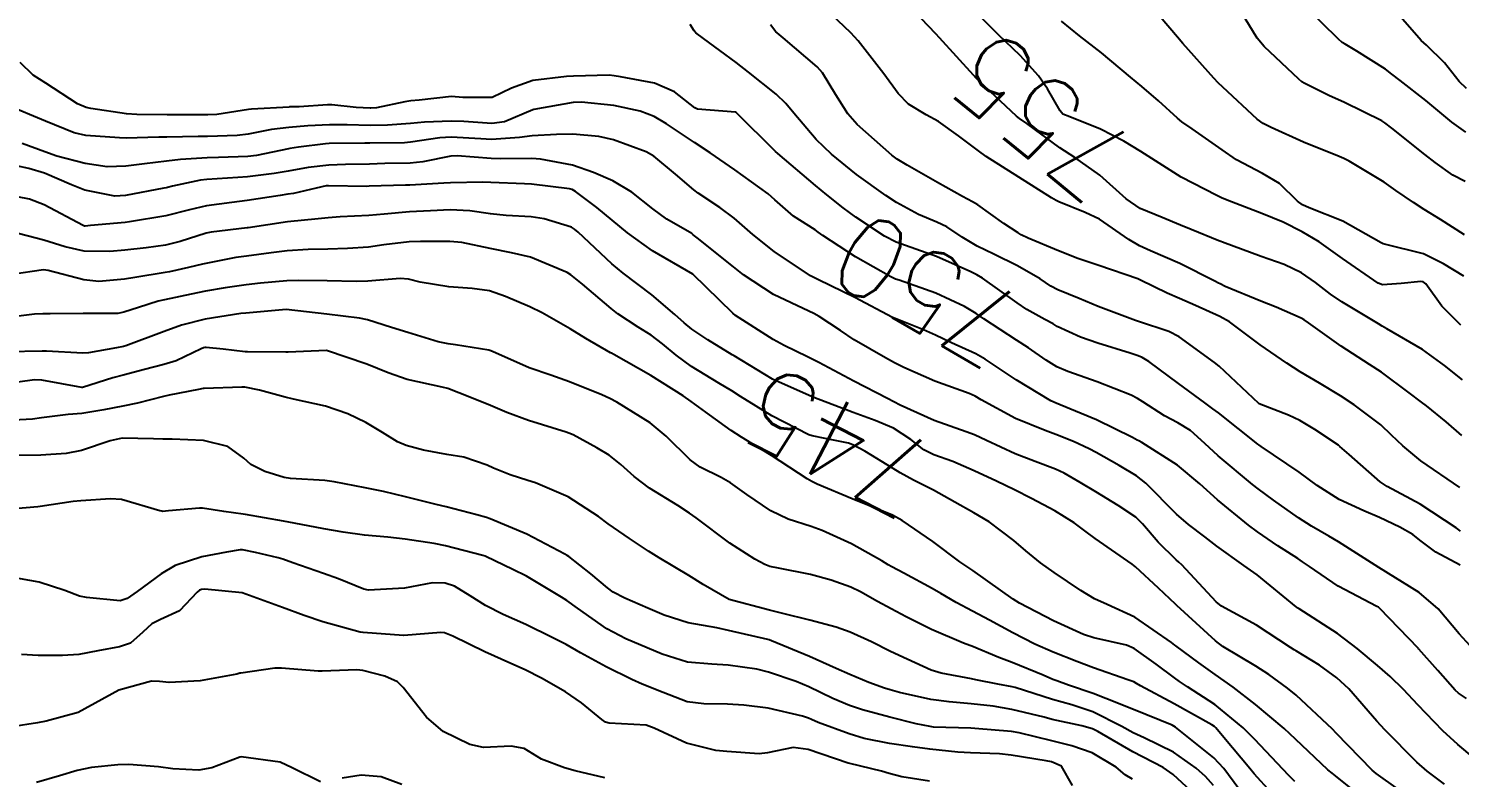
# Model space of a CAD drawing. Header units: metres. Extents: x 318500 to 325275, y 7408834 to 7428799.
# Drawn here: x 323902.9 to 323973.4, y 7420015.6 to 7420052.5 of the extents above; entities that cross this region are included whole.
import ezdxf
from ezdxf.enums import TextEntityAlignment as Align

# ---------------------------------------------------------------- set-up
doc = ezdxf.new("R2010")
doc.units = ezdxf.units.M
doc.header["$MEASUREMENT"] = 0
for name, color, linetype in [('Cotas', 45, 'Continuous'), ('Curvas de Nivel 1m', 11, 'Continuous'), ('Curvas de Nivel 5m', 15, 'Continuous'), ('Vias Primárias', 230, 'Continuous')]:
    doc.layers.add(name, color=color, linetype=linetype)
doc.styles.add('Style-STANDARD', font='STANDARD.shx')

msp = doc.modelspace()

# ---------------------------------------------------------------- linework, layer by layer
at = {"layer": 'Curvas de Nivel 1m', "flags": 128}
for points, elevation in [([(323973.546, 7420032.425), (323972.772, 7420033.092), (323971.803, 7420033.886), (323971.563, 7420034.066), (323970.947, 7420034.522), (323969.584, 7420035.538), (323968.996, 7420035.926), (323967.603, 7420036.825), (323965.983, 7420037.965), (323965.767, 7420038.113), (323965.622, 7420038.203), (323964.39, 7420038.751), (323963.63, 7420039.035), (323961.888, 7420039.766), (323961.639, 7420039.89), (323961.55, 7420039.932), (323961.375, 7420040.024), (323959.653, 7420040.889), (323958.205, 7420041.528), (323957.665, 7420041.772), (323957.14, 7420042.085), (323955.68, 7420043.076), (323954.988, 7420043.416), (323953.688, 7420043.933), (323953.553, 7420043.996), (323953.316, 7420044.136), (323951.705, 7420045.151), (323950.107, 7420046.176), (323949.724, 7420046.444), (323948.735, 7420047.195), (323947.745, 7420047.888), (323947.152, 7420048.219), (323946.266, 7420048.743), (323945.76, 7420049.271), (323945.054, 7420050.247), (323943.794, 7420051.877), (323943.438, 7420052.265), (323941.823, 7420053.8)], 754), ([(323973.677, 7420042.316), (323972.493, 7420043.073), (323971.695, 7420043.563), (323971.161, 7420043.898), (323970.291, 7420044.496), (323969.71, 7420044.903), (323967.995, 7420045.937), (323967.722, 7420046.077), (323967.5, 7420046.167), (323965.734, 7420046.883), (323964.145, 7420047.593), (323963.747, 7420047.793), (323963.463, 7420048.003), (323961.766, 7420049.58), (323961.542, 7420049.797), (323961.319, 7420050.027), (323959.795, 7420051.737), (323959.529, 7420052.054), (323957.83, 7420054.08)], 758), ([(323973.775, 7420049.518), (323973.415, 7420049.865), (323972.694, 7420050.781), (323971.798, 7420051.665), (323971.675, 7420051.769), (323971.547, 7420051.894), (323969.829, 7420053.838)], 761), ([(323973.487, 7420037.862), (323972.552, 7420038.799), (323971.769, 7420039.888), (323971.642, 7420039.993), (323971.516, 7420040.018), (323970.559, 7420039.906), (323969.639, 7420039.85), (323969.418, 7420039.922), (323967.658, 7420041.147), (323966.518, 7420041.957), (323965.677, 7420042.464), (323964.74, 7420042.928), (323963.69, 7420043.358), (323961.971, 7420044.017), (323961.692, 7420044.14), (323961.467, 7420044.249), (323959.707, 7420045.159), (323958.259, 7420046.072), (323957.725, 7420046.425), (323956.891, 7420046.93), (323955.741, 7420047.521), (323954.219, 7420048.123), (323953.886, 7420048.262), (323953.753, 7420048.418), (323953.123, 7420049.499), (323952.673, 7420050.146), (323951.785, 7420051.152), (323950.705, 7420052.171), (323949.813, 7420053.062)], 756), ([(323973.479, 7420027.712), (323973.392, 7420027.774), (323973.268, 7420027.863), (323971.497, 7420029.041), (323969.864, 7420029.915), (323969.513, 7420030.135), (323967.986, 7420031.482), (323967.539, 7420031.874), (323967.458, 7420031.941), (323966.301, 7420032.712), (323965.552, 7420033.157), (323965.001, 7420033.425), (323963.56, 7420033.984), (323963.536, 7420034), (323961.587, 7420035.83), (323961.358, 7420036.023), (323959.608, 7420037.282), (323959.105, 7420037.55), (323957.61, 7420038.032), (323957.458, 7420038.082), (323955.62, 7420038.783), (323954.684, 7420039.173), (323953.632, 7420039.605), (323953.288, 7420039.788), (323952.758, 7420040.143), (323951.649, 7420040.782), (323950.479, 7420041.35), (323949.664, 7420041.748), (323948.919, 7420042.191), (323948.171, 7420042.698), (323947.677, 7420042.938), (323946.762, 7420043.305), (323945.687, 7420043.903), (323945.165, 7420044.245), (323943.705, 7420045.284), (323942.477, 7420046.279), (323941.731, 7420047.016), (323940.619, 7420048.307), (323940.226, 7420048.784), (323939.759, 7420049.246), (323938.383, 7420050.334), (323937.777, 7420050.805), (323936.167, 7420051.992), (323935.798, 7420052.257), (323935.708, 7420052.371), (323935.508, 7420052.671)], 752), ([(323973.444, 7420029.861), (323971.529, 7420031.165), (323970.628, 7420031.904), (323970.078, 7420032.444), (323969.55, 7420032.939), (323968.242, 7420033.933), (323967.567, 7420034.377), (323966.53, 7420035.001), (323965.584, 7420035.565), (323964.918, 7420035.98), (323963.603, 7420036.886), (323962.094, 7420038.015), (323961.623, 7420038.279), (323960.413, 7420038.823), (323959.631, 7420039.173), (323959.015, 7420039.443), (323957.71, 7420040.079), (323957.641, 7420040.115), (323957.582, 7420040.14), (323955.65, 7420040.793), (323954.626, 7420041.145), (323953.661, 7420041.521), (323952.164, 7420042.153), (323951.827, 7420042.313), (323951.672, 7420042.403), (323950.98, 7420042.864), (323949.686, 7420043.781), (323949.435, 7420043.932), (323948.942, 7420044.191), (323947.7, 7420044.888), (323946.201, 7420045.744), (323945.717, 7420046.045), (323945.452, 7420046.243), (323943.742, 7420047.746), (323943.29, 7420048.267), (323942.698, 7420049.215), (323942.041, 7420050.286), (323941.775, 7420050.594), (323940.093, 7420052.018), (323939.799, 7420052.262), (323939.741, 7420052.321), (323939.476, 7420052.652)], 753), ([(323973.646, 7420040.27), (323972.645, 7420040.885), (323971.662, 7420041.372), (323969.731, 7420041.857), (323969.669, 7420041.872), (323969.576, 7420041.921), (323967.686, 7420042.986), (323966.019, 7420043.641), (323965.697, 7420043.788), (323965.441, 7420043.974), (323964.557, 7420044.836), (323963.713, 7420045.33), (323962.444, 7420046.013), (323961.727, 7420046.496), (323960.248, 7420047.536), (323959.747, 7420047.88), (323959.533, 7420048.053), (323958.599, 7420048.908), (323957.765, 7420049.628), (323957.21, 7420050.086), (323955.788, 7420051.273), (323954.698, 7420052.117), (323953.811, 7420052.837)], 757), ([(323973.711, 7420044.938), (323973.098, 7420045.254), (323972.222, 7420045.882), (323971.726, 7420046.275), (323970.089, 7420047.571), (323969.749, 7420047.825), (323969.6, 7420047.921), (323967.763, 7420048.826), (323966.988, 7420049.172), (323965.768, 7420049.783), (323965.652, 7420049.855), (323965.508, 7420049.974), (323963.794, 7420051.586), (323963.455, 7420052.003), (323962.858, 7420052.966)], 759), ([(323973.462, 7420026.034), (323972.254, 7420026.665), (323971.474, 7420027.262), (323971.123, 7420027.541), (323970.486, 7420027.905), (323969.487, 7420028.375), (323968.716, 7420028.703), (323967.5, 7420029.264), (323966.412, 7420029.956), (323965.52, 7420030.618), (323963.656, 7420031.88), (323963.539, 7420031.956), (323963.486, 7420032.001), (323961.555, 7420033.533), (323961.275, 7420033.742), (323960.878, 7420034.03), (323959.574, 7420034.986), (323958.111, 7420036.072), (323957.788, 7420036.272), (323957.593, 7420036.352), (323957.204, 7420036.474), (323955.599, 7420036.967), (323954.748, 7420037.259), (323953.607, 7420037.8), (323953.396, 7420037.921), (323952.992, 7420038.139), (323952.099, 7420038.635), (323951.622, 7420038.957), (323949.918, 7420040.177), (323949.642, 7420040.34), (323949.338, 7420040.491), (323947.655, 7420041.242), (323946.118, 7420041.778), (323945.666, 7420041.946), (323945.087, 7420042.246), (323943.679, 7420043.177), (323943.053, 7420043.639), (323942.254, 7420044.282), (323941.697, 7420044.739), (323939.836, 7420046.318), (323939.722, 7420046.423), (323937.774, 7420048.34), (323937.75, 7420048.353), (323935.883, 7420048.499), (323935.752, 7420048.566), (323934.737, 7420049.362), (323933.764, 7420049.787), (323932.08, 7420050.103), (323931.767, 7420050.152), (323931.519, 7420050.175), (323929.767, 7420050.134), (323929.422, 7420050.11), (323927.764, 7420049.911), (323926.712, 7420049.539), (323925.756, 7420049.08), (323924.307, 7420049.073), (323923.756, 7420049.121), (323922.151, 7420048.951), (323921.753, 7420048.906), (323921.45, 7420048.866), (323920.054, 7420048.577), (323919.78, 7420048.549), (323919.75, 7420048.549), (323919.05, 7420048.591), (323917.855, 7420048.712), (323917.751, 7420048.721), (323917.648, 7420048.714), (323916.238, 7420048.625), (323915.768, 7420048.611), (323915.75, 7420048.609), (323913.895, 7420048.511), (323913.747, 7420048.492), (323912.183, 7420048.244), (323911.743, 7420048.217), (323910.226, 7420048.222), (323909.743, 7420048.225), (323908.242, 7420048.233), (323907.743, 7420048.268), (323905.982, 7420048.531), (323905.747, 7420048.585), (323905.328, 7420048.774), (323903.76, 7420049.786), (323903.143, 7420050.178), (323902.488, 7420050.809)], 751), ([(323973.772, 7420019.459), (323973.378, 7420019.716), (323973.22, 7420019.862), (323972.357, 7420020.843), (323971.426, 7420021.89), (323971.4, 7420021.916), (323969.479, 7420023.919), (323969.431, 7420023.957), (323969.355, 7420023.997), (323967.446, 7420024.987), (323966.031, 7420025.961), (323965.698, 7420026.202), (323965.464, 7420026.352), (323964.475, 7420026.989), (323963.477, 7420027.675), (323963.038, 7420028.004), (323961.499, 7420029.257), (323960.625, 7420030.033), (323959.524, 7420030.965), (323957.779, 7420032.076), (323957.619, 7420032.157), (323957.541, 7420032.194), (323957.31, 7420032.315), (323955.546, 7420033.193), (323953.748, 7420033.937), (323953.558, 7420034.007), (323953.292, 7420034.134), (323951.575, 7420035.157), (323950.048, 7420036.175), (323949.593, 7420036.437), (323948.389, 7420036.989), (323947.602, 7420037.364), (323947.012, 7420037.627), (323945.609, 7420038.185), (323945.492, 7420038.241), (323943.624, 7420039.222), (323941.837, 7420040.087), (323941.638, 7420040.183), (323941.437, 7420040.293), (323939.657, 7420041.484), (323938.609, 7420042.331), (323937.678, 7420043.127), (323936.981, 7420043.649), (323935.909, 7420044.367), (323935.692, 7420044.533), (323934.788, 7420045.3), (323933.717, 7420046.184), (323933.345, 7420046.404), (323931.729, 7420046.995), (323931.008, 7420047.153), (323929.732, 7420047.266), (323928.932, 7420047.262), (323927.731, 7420047.184), (323927.111, 7420047.104), (323925.728, 7420047.013), (323925.2, 7420047.036), (323923.729, 7420047.119), (323923.174, 7420047.092), (323921.725, 7420046.874), (323921.431, 7420046.848), (323919.724, 7420046.834), (323919.473, 7420046.834), (323917.723, 7420046.804), (323917.544, 7420046.791), (323916.21, 7420046.625), (323915.785, 7420046.563), (323915.719, 7420046.555), (323914.148, 7420046.219), (323913.713, 7420046.168), (323912.274, 7420046.119), (323911.711, 7420046.1), (323910.395, 7420046.018), (323909.709, 7420045.945), (323908.625, 7420045.808), (323907.704, 7420045.687), (323906.79, 7420045.668), (323905.706, 7420045.821), (323904.301, 7420046.195), (323903.714, 7420046.394), (323902.596, 7420046.807)], 749), ([(323974.962, 7420015.844), (323973.34, 7420017.2), (323972.607, 7420017.871), (323971.369, 7420019.147), (323970.671, 7420019.901), (323970.012, 7420020.537), (323969.392, 7420021.078), (323968.393, 7420021.93), (323967.411, 7420022.668), (323965.526, 7420023.871), (323965.429, 7420023.93), (323965.377, 7420023.971), (323963.453, 7420025.547), (323962.803, 7420026.007), (323961.469, 7420026.96), (323960.879, 7420027.434), (323960.081, 7420028.041), (323959.487, 7420028.542), (323957.973, 7420030.073), (323957.515, 7420030.426), (323956.664, 7420030.943), (323955.525, 7420031.588), (323955.185, 7420031.764), (323954.408, 7420032.117), (323953.535, 7420032.473), (323953.007, 7420032.669), (323951.547, 7420033.262), (323949.853, 7420034.177), (323949.563, 7420034.351), (323949.265, 7420034.484), (323947.573, 7420035.094), (323946.042, 7420035.775), (323945.586, 7420036.003), (323945.139, 7420036.245), (323943.599, 7420037.14), (323942.923, 7420037.59), (323941.87, 7420038.286), (323941.612, 7420038.431), (323941.366, 7420038.541), (323939.626, 7420039.371), (323938.147, 7420040.335), (323937.646, 7420040.728), (323935.867, 7420042.167), (323935.669, 7420042.317), (323935.588, 7420042.371), (323934.369, 7420043.081), (323933.682, 7420043.588), (323932.639, 7420044.411), (323931.698, 7420044.972), (323930.751, 7420045.388), (323929.709, 7420045.745), (323928.14, 7420046.047), (323927.714, 7420046.069), (323926.153, 7420046.056), (323925.714, 7420046.071), (323924.034, 7420046.207), (323923.715, 7420046.185), (323922.345, 7420045.909), (323921.709, 7420045.844), (323920.459, 7420045.818), (323919.708, 7420045.8), (323918.528, 7420045.777), (323917.707, 7420045.747), (323916.694, 7420045.632), (323915.702, 7420045.453), (323915.009, 7420045.331), (323913.698, 7420045.175), (323913.223, 7420045.141), (323911.695, 7420045.045), (323911.381, 7420045.006), (323909.995, 7420044.707), (323909.756, 7420044.643), (323909.689, 7420044.629), (323909.581, 7420044.604), (323907.685, 7420044.245), (323907.153, 7420044.216), (323905.687, 7420044.504), (323905.017, 7420044.777), (323903.698, 7420045.345), (323902.92, 7420045.583), (323901.705, 7420045.847)], 748), ([(323972.688, 7420015.244), (323971.83, 7420015.882), (323971.326, 7420016.314), (323969.745, 7420017.914), (323969.356, 7420018.34), (323967.97, 7420019.934), (323967.385, 7420020.484), (323966.535, 7420021.096), (323965.398, 7420021.788), (323965.284, 7420021.857), (323965.103, 7420021.974), (323963.416, 7420023.076), (323961.707, 7420024.017), (323961.433, 7420024.221), (323959.737, 7420026.046), (323959.597, 7420026.183), (323959.463, 7420026.3), (323958.577, 7420027.169), (323957.81, 7420028.075), (323957.485, 7420028.389), (323956.613, 7420028.969), (323955.503, 7420029.639), (323954.729, 7420030.112), (323953.951, 7420030.56), (323953.516, 7420030.765), (323952.513, 7420031.138), (323951.524, 7420031.513), (323950.111, 7420032.174), (323949.534, 7420032.454), (323949.119, 7420032.603), (323947.544, 7420033.156), (323945.868, 7420033.923), (323945.558, 7420034.079), (323945.231, 7420034.243), (323943.573, 7420035.103), (323941.847, 7420036.026), (323941.588, 7420036.152), (323941.292, 7420036.294), (323940.142, 7420036.859), (323939.598, 7420037.157), (323937.745, 7420038.339), (323937.612, 7420038.447), (323935.64, 7420040.37), (323933.657, 7420041.52), (323932.43, 7420042.412), (323931.676, 7420043.039), (323930.915, 7420043.664), (323929.87, 7420044.447), (323929.691, 7420044.542), (323929.572, 7420044.572), (323927.695, 7420044.799), (323927.356, 7420044.822), (323925.696, 7420044.897), (323925.292, 7420044.91), (323923.695, 7420044.877), (323923.371, 7420044.857), (323921.693, 7420044.757), (323921.492, 7420044.754), (323919.692, 7420044.702), (323919.574, 7420044.7), (323917.692, 7420044.727), (323917.582, 7420044.721), (323917.088, 7420044.616), (323915.963, 7420044.352), (323915.687, 7420044.306), (323915.302, 7420044.251), (323913.683, 7420044.004), (323912.92, 7420043.909), (323911.681, 7420043.744), (323910.832, 7420043.545), (323909.675, 7420043.245), (323907.88, 7420042.945), (323907.672, 7420042.924), (323905.961, 7420042.766), (323905.695, 7420042.744), (323905.67, 7420042.745), (323905.602, 7420042.771), (323903.68, 7420043.788), (323902.953, 7420044.072), (323901.685, 7420044.32)], 747), ([(323970.402, 7420014.995), (323969.318, 7420015.765), (323969.13, 7420015.922), (323967.347, 7420017.756), (323967.165, 7420017.943), (323965.375, 7420019.62), (323964.955, 7420019.976), (323964.038, 7420020.642), (323963.39, 7420021.048), (323961.769, 7420022.016), (323961.404, 7420022.295), (323959.498, 7420024.049), (323959.431, 7420024.111), (323958.602, 7420024.903), (323957.458, 7420025.952), (323957.297, 7420026.082), (323955.472, 7420027.339), (323955.035, 7420027.666), (323954.439, 7420028.116), (323953.489, 7420028.703), (323952.33, 7420029.315), (323951.504, 7420029.739), (323950.612, 7420030.169), (323949.515, 7420030.676), (323948.456, 7420031.132), (323947.523, 7420031.469), (323947.03, 7420031.722), (323946.392, 7420032.227), (323945.538, 7420032.774), (323944.627, 7420033.166), (323943.549, 7420033.553), (323941.605, 7420034.289), (323941.56, 7420034.308), (323941.53, 7420034.321), (323939.573, 7420035.199), (323937.679, 7420036.339), (323937.591, 7420036.398), (323936.382, 7420037.142), (323935.603, 7420037.666), (323935.211, 7420037.979), (323934.759, 7420038.383), (323933.624, 7420039.358), (323932.22, 7420040.414), (323931.647, 7420040.874), (323929.995, 7420042.445), (323929.82, 7420042.597), (323929.672, 7420042.683), (323928.312, 7420043.099), (323927.677, 7420043.199), (323926.443, 7420043.258), (323925.678, 7420043.337), (323924.656, 7420043.492), (323923.68, 7420043.534), (323922.72, 7420043.499), (323921.679, 7420043.441), (323920.437, 7420043.328), (323919.677, 7420043.265), (323918.271, 7420043.196), (323917.675, 7420043.152), (323917.186, 7420043.103), (323915.673, 7420042.946), (323913.733, 7420042.659), (323913.68, 7420042.649), (323911.907, 7420042.446), (323911.665, 7420042.389), (323910.386, 7420041.976), (323909.656, 7420041.807), (323908.702, 7420041.677), (323907.652, 7420041.555), (323906.913, 7420041.489), (323905.651, 7420041.512), (323904.716, 7420041.718), (323903.659, 7420042.048), (323902.012, 7420042.468)], 746), ([(323965.314, 7420015.363), (323965.013, 7420015.671), (323964.727, 7420015.979), (323963.341, 7420017.433), (323962.768, 7420018.006), (323961.367, 7420019.169), (323960.03, 7420020.04), (323959.634, 7420020.297), (323959.384, 7420020.479), (323958.477, 7420021.15), (323957.398, 7420021.923), (323957.025, 7420022.084), (323955.405, 7420022.443), (323954.906, 7420022.609), (323953.417, 7420023.291), (323951.745, 7420024.155), (323951.433, 7420024.352), (323950.807, 7420024.796), (323949.446, 7420025.767), (323949.196, 7420025.933), (323948.809, 7420026.19), (323947.465, 7420027.191), (323945.964, 7420028.225), (323945.484, 7420028.487), (323945.045, 7420028.679), (323943.495, 7420029.292), (323941.774, 7420030.018), (323941.508, 7420030.149), (323941.278, 7420030.292), (323939.521, 7420031.437), (323938.976, 7420031.769), (323938.046, 7420032.332), (323937.535, 7420032.67), (323936.463, 7420033.44), (323935.556, 7420034.104), (323935.17, 7420034.374), (323933.575, 7420035.382), (323931.745, 7420036.418), (323931.645, 7420036.474), (323931.591, 7420036.501), (323930.368, 7420037.209), (323929.602, 7420037.683), (323928.221, 7420038.464), (323927.614, 7420038.757), (323926.41, 7420039.276), (323925.626, 7420039.546), (323924.777, 7420039.662), (323923.628, 7420039.74), (323922.2, 7420039.976), (323921.634, 7420040.121), (323921.228, 7420040.15), (323919.632, 7420040.03), (323919.057, 7420040.015), (323917.631, 7420040.043), (323916.198, 7420040.058), (323915.631, 7420040.046), (323914.343, 7420039.935), (323913.628, 7420039.849), (323912.602, 7420039.699), (323911.623, 7420039.532), (323910.924, 7420039.393), (323909.616, 7420039.114), (323909.295, 7420039.035), (323908.33, 7420038.729), (323907.608, 7420038.493), (323907.301, 7420038.439), (323905.607, 7420038.437), (323903.975, 7420038.418), (323903.606, 7420038.421), (323903.207, 7420038.397), (323901.604, 7420038.206)], 744), ([(323964.143, 7420014.822), (323963.317, 7420015.74), (323963.093, 7420016.002), (323961.82, 7420017.538), (323961.412, 7420018.019), (323961.351, 7420018.072), (323961.22, 7420018.154), (323959.367, 7420019.193), (323957.712, 7420020.075), (323957.507, 7420020.203), (323957.382, 7420020.274), (323957.086, 7420020.38), (323955.389, 7420020.975), (323954.567, 7420021.288), (323953.396, 7420021.746), (323952.508, 7420022.139), (323951.408, 7420022.702), (323950.263, 7420023.321), (323949.424, 7420023.765), (323948.629, 7420024.192), (323947.866, 7420024.635), (323947.437, 7420024.882), (323946.039, 7420025.629), (323945.447, 7420025.941), (323945.264, 7420026.049), (323944.961, 7420026.237), (323943.462, 7420027.085), (323942.019, 7420027.734), (323941.475, 7420027.929), (323940.35, 7420028.301), (323939.486, 7420028.715), (323938.308, 7420029.518), (323937.506, 7420030.085), (323937.045, 7420030.347), (323936.011, 7420030.859), (323935.518, 7420031.219), (323934.336, 7420032.382), (323933.54, 7420033.04), (323931.9, 7420034.07), (323931.557, 7420034.25), (323931.154, 7420034.426), (323929.569, 7420035.073), (323928.64, 7420035.393), (323927.579, 7420035.755), (323925.923, 7420036.495), (323925.693, 7420036.601), (323925.591, 7420036.631), (323923.954, 7420036.885), (323923.594, 7420036.934), (323923.09, 7420037.04), (323921.599, 7420037.492), (323920.791, 7420037.751), (323919.605, 7420038.113), (323919.219, 7420038.199), (323917.608, 7420038.408), (323915.61, 7420038.63), (323913.608, 7420038.455), (323913.371, 7420038.427), (323911.605, 7420038.152), (323910.449, 7420037.854), (323909.598, 7420037.551), (323907.7, 7420036.847), (323907.591, 7420036.814), (323907.242, 7420036.745), (323905.855, 7420036.497), (323905.586, 7420036.471), (323903.799, 7420036.576), (323903.587, 7420036.583), (323901.857, 7420036.545)], 743), ([(323963.3, 7420014), (323961.819, 7420016.015), (323961.328, 7420016.542), (323959.425, 7420018.049), (323959.351, 7420018.094), (323959.266, 7420018.137), (323957.363, 7420018.912), (323956, 7420019.461), (323955.374, 7420019.708), (323954.163, 7420020.118), (323953.578, 7420020.323), (323953.383, 7420020.4), (323952.912, 7420020.607), (323951.391, 7420021.237), (323950.72, 7420021.487), (323949.399, 7420022.036), (323949.293, 7420022.075), (323948.981, 7420022.186), (323947.41, 7420022.86), (323946.165, 7420023.477), (323945.425, 7420023.874), (323944.741, 7420024.24), (323943.901, 7420024.719), (323943.437, 7420024.949), (323942.458, 7420025.292), (323941.443, 7420025.567), (323939.871, 7420025.88), (323939.447, 7420025.97), (323939.198, 7420026.064), (323938.706, 7420026.321), (323937.462, 7420027.117), (323935.809, 7420028.365), (323935.483, 7420028.597), (323934.899, 7420028.966), (323933.502, 7420029.833), (323932.758, 7420030.401), (323932.102, 7420030.997), (323931.52, 7420031.447), (323930.912, 7420031.817), (323929.747, 7420032.447), (323929.531, 7420032.539), (323929.405, 7420032.578), (323927.54, 7420033.154), (323926.473, 7420033.559), (323925.552, 7420033.944), (323924.113, 7420034.522), (323923.563, 7420034.732), (323923.289, 7420034.808), (323921.569, 7420035.183), (323920.636, 7420035.502), (323919.58, 7420035.929), (323917.59, 7420036.61), (323915.697, 7420036.52), (323915.588, 7420036.522), (323913.706, 7420036.54), (323913.588, 7420036.55), (323912.496, 7420036.676), (323911.666, 7420036.764), (323911.591, 7420036.76), (323911.537, 7420036.744), (323911.42, 7420036.692), (323910.185, 7420036.1), (323909.578, 7420035.914), (323908.63, 7420035.669), (323907.57, 7420035.388), (323907.06, 7420035.256), (323905.56, 7420034.792), (323905.539, 7420034.791), (323903.565, 7420035.152), (323903.2, 7420035.16), (323901.562, 7420034.938)], 742), ([(323961.312, 7420015.175), (323960.904, 7420015.614), (323960.443, 7420016.033), (323959.332, 7420016.822), (323957.893, 7420017.513), (323957.346, 7420017.77), (323956.795, 7420018.078), (323955.361, 7420018.803), (323954.33, 7420019.151), (323953.369, 7420019.407), (323951.531, 7420019.995), (323951.378, 7420020.033), (323950.67, 7420020.161), (323949.586, 7420020.381), (323949.382, 7420020.423), (323947.886, 7420020.704), (323947.387, 7420020.862), (323946.214, 7420021.399), (323945.393, 7420021.782), (323944.457, 7420022.244), (323943.407, 7420022.73), (323942.704, 7420022.977), (323941.415, 7420023.317), (323940.078, 7420023.646), (323939.423, 7420023.82), (323937.43, 7420024.34), (323936.158, 7420025.08), (323935.442, 7420025.522), (323933.992, 7420026.385), (323933.455, 7420026.723), (323932.531, 7420027.337), (323931.475, 7420028.073), (323931.004, 7420028.427), (323929.494, 7420029.398), (323927.89, 7420030.08), (323927.506, 7420030.202), (323926.639, 7420030.483), (323925.826, 7420030.808), (323925.515, 7420030.962), (323924.355, 7420031.355), (323923.52, 7420031.49), (323922.373, 7420031.69), (323921.524, 7420031.928), (323921.084, 7420032.115), (323920.347, 7420032.568), (323919.537, 7420033.064), (323918.648, 7420033.489), (323917.549, 7420033.863), (323915.973, 7420034.207), (323915.555, 7420034.31), (323914.292, 7420034.649), (323913.562, 7420034.797), (323913.417, 7420034.807), (323911.561, 7420034.742), (323911.516, 7420034.735), (323911.285, 7420034.693), (323909.846, 7420034.416), (323909.555, 7420034.345), (323908.269, 7420034.009), (323907.547, 7420033.874), (323906.618, 7420033.68), (323905.541, 7420033.505), (323904.855, 7420033.462), (323903.538, 7420033.294), (323903.102, 7420033.231), (323901.535, 7420033.144)], 741), ([(323957.314, 7420015.479), (323956.945, 7420015.704), (323956.514, 7420016.082), (323955.33, 7420016.789), (323954.322, 7420017.128), (323953.339, 7420017.379), (323951.725, 7420017.766), (323951.345, 7420017.827), (323949.536, 7420017.988), (323949.347, 7420017.996), (323947.504, 7420018.051), (323947.348, 7420018.071), (323946.645, 7420018.217), (323945.353, 7420018.532), (323944.002, 7420018.896), (323943.359, 7420019.111), (323942.553, 7420019.463), (323941.367, 7420020.033), (323940.735, 7420020.296), (323939.377, 7420020.753), (323938.8, 7420020.897), (323937.382, 7420021.108), (323936.58, 7420021.154), (323935.383, 7420021.249), (323934.132, 7420021.639), (323933.394, 7420021.96), (323932.34, 7420022.406), (323931.407, 7420022.898), (323929.96, 7420023.904), (323929.428, 7420024.285), (323929.179, 7420024.453), (323927.44, 7420025.485), (323926.781, 7420025.817), (323925.45, 7420026.452), (323925.416, 7420026.467), (323925.296, 7420026.502), (323923.457, 7420026.977), (323922.901, 7420027.093), (323921.461, 7420027.313), (323920.612, 7420027.413), (323919.464, 7420027.516), (323918.407, 7420027.655), (323917.468, 7420027.825), (323915.995, 7420028.102), (323915.474, 7420028.201), (323913.607, 7420028.529), (323913.478, 7420028.549), (323912.525, 7420028.674), (323911.482, 7420028.845), (323911.326, 7420028.847), (323909.813, 7420028.707), (323909.509, 7420028.68), (323909.48, 7420028.684), (323909.375, 7420028.712), (323907.488, 7420029.274), (323906.939, 7420029.297), (323905.486, 7420029.194), (323905.1, 7420029.16), (323903.482, 7420028.917), (323903.369, 7420028.905), (323902.215, 7420028.809)], 739), ([(323954.363, 7420015.167), (323953.811, 7420016.123), (323953.323, 7420016.335), (323953.062, 7420016.394), (323951.328, 7420016.672), (323950.76, 7420016.727), (323949.329, 7420016.776), (323948.708, 7420016.811), (323947.331, 7420016.955), (323946.479, 7420017.072), (323945.335, 7420017.24), (323944.094, 7420017.494), (323943.342, 7420017.717), (323941.826, 7420018.283), (323941.488, 7420018.425), (323941.352, 7420018.487), (323941.056, 7420018.59), (323939.357, 7420018.99), (323938.163, 7420019.133), (323937.358, 7420019.187), (323936.194, 7420019.193), (323935.359, 7420019.295), (323933.88, 7420019.869), (323933.367, 7420020.089), (323933.148, 7420020.173), (323932.634, 7420020.401), (323931.379, 7420021.02), (323930.111, 7420021.717), (323929.395, 7420022.113), (323928.718, 7420022.457), (323927.41, 7420023.105), (323926.306, 7420023.598), (323925.423, 7420024.037), (323924.673, 7420024.511), (323923.906, 7420024.994), (323923.436, 7420025.151), (323922.819, 7420025.154), (323921.434, 7420024.903), (323919.655, 7420024.799), (323919.433, 7420024.848), (323918.188, 7420025.349), (323917.44, 7420025.617), (323915.926, 7420026.145), (323915.447, 7420026.319), (323915.208, 7420026.394), (323914.1, 7420026.65), (323913.452, 7420026.78), (323913.333, 7420026.781), (323912.664, 7420026.672), (323911.448, 7420026.442), (323910.127, 7420026.02), (323909.439, 7420025.599), (323908.264, 7420024.727), (323907.767, 7420024.393), (323907.423, 7420024.273), (323905.757, 7420024.433), (323905.426, 7420024.505), (323904.691, 7420024.777), (323903.434, 7420025.188), (323902.056, 7420025.431)], 738), ([(323947.312, 7420015.384), (323945.94, 7420015.597), (323945.315, 7420015.761), (323944.951, 7420015.87), (323943.376, 7420016.259), (323943.32, 7420016.275), (323943.301, 7420016.279), (323941.33, 7420016.942), (323940.582, 7420017.047), (323939.327, 7420016.778), (323938.91, 7420016.733), (323937.328, 7420016.851), (323936.775, 7420016.901), (323935.333, 7420017.261), (323933.735, 7420017.995), (323933.346, 7420018.139), (323931.523, 7420018.242), (323931.348, 7420018.287), (323931.163, 7420018.423), (323930.158, 7420019.238), (323929.363, 7420019.785), (323928.195, 7420020.462), (323927.376, 7420020.866), (323926.68, 7420021.181), (323925.389, 7420021.753), (323923.819, 7420022.524), (323923.402, 7420022.697), (323923.223, 7420022.711), (323921.4, 7420022.571), (323921.379, 7420022.571), (323919.402, 7420022.705), (323919.258, 7420022.727), (323917.409, 7420023.243), (323916.486, 7420023.548), (323915.42, 7420023.939), (323913.43, 7420024.66), (323911.59, 7420024.846), (323911.431, 7420024.834), (323911.327, 7420024.796), (323911.213, 7420024.692), (323910.339, 7420023.777), (323909.41, 7420023.348), (323908.986, 7420023.137), (323908.532, 7420022.723), (323907.938, 7420022.186), (323907.389, 7420022.005), (323906.325, 7420021.816), (323905.383, 7420021.634), (323904.58, 7420021.58), (323903.382, 7420021.573), (323902.558, 7420021.627)], 737), ([(323931.307, 7420015.542), (323929.851, 7420015.902), (323929.314, 7420016.037), (323928.192, 7420016.461), (323927.328, 7420016.998), (323926.698, 7420017.111), (323925.328, 7420017.045), (323924.656, 7420017.185), (323923.34, 7420017.834), (323922.518, 7420018.538), (323921.365, 7420020.005), (323921.098, 7420020.284), (323920.466, 7420020.564), (323919.374, 7420020.836), (323919.094, 7420020.865), (323917.373, 7420020.807), (323917.174, 7420020.811), (323915.375, 7420020.961), (323915.05, 7420020.959), (323913.371, 7420020.712), (323913.327, 7420020.705), (323913.177, 7420020.663), (323911.366, 7420020.322), (323909.83, 7420020.241), (323909.366, 7420020.3), (323908.965, 7420020.315), (323907.361, 7420019.873), (323905.35, 7420018.77), (323903.784, 7420018.345), (323903.342, 7420018.254), (323902.089, 7420018.059)], 736)]:
    msp.add_lwpolyline(points, dxfattribs=dict(at, elevation=elevation))
at = {"layer": 'Curvas de Nivel 5m', "flags": 128}
for points, elevation in [([(323973.58, 7420035.162), (323972.688, 7420035.874), (323971.602, 7420036.66), (323969.855, 7420037.678), (323969.618, 7420037.813), (323969.443, 7420037.922), (323967.631, 7420039.016), (323967.071, 7420039.385), (323966.326, 7420039.96), (323965.647, 7420040.444), (323964.784, 7420040.852), (323963.659, 7420041.239), (323961.746, 7420041.942), (323961.669, 7420041.974), (323961.563, 7420042.022), (323960.2, 7420042.567), (323959.677, 7420042.793), (323958.773, 7420043.156), (323957.685, 7420043.609), (323957.001, 7420044.087), (323955.707, 7420045.25), (323954.466, 7420046.119), (323953.727, 7420046.595), (323952.109, 7420047.79), (323951.748, 7420048.048), (323951.604, 7420048.161), (323949.767, 7420049.869), (323949.613, 7420050.027), (323949.473, 7420050.184), (323947.797, 7420052.014), (323947.617, 7420052.213), (323945.828, 7420054.1)], 755), ([(323973.743, 7420047.365), (323973.051, 7420047.87), (323971.766, 7420048.928), (323970.51, 7420049.909), (323970.101, 7420050.233), (323969.786, 7420050.472), (323968.367, 7420051.361), (323967.798, 7420051.699), (323967.649, 7420051.794), (323967.463, 7420051.945), (323965.824, 7420053.557)], 760), ([(323974.135, 7420021.853), (323973.412, 7420022.652), (323972.381, 7420023.876), (323971.442, 7420024.678), (323969.46, 7420025.92), (323967.472, 7420027.172), (323966.995, 7420027.467), (323966.136, 7420027.96), (323965.486, 7420028.36), (323964.258, 7420029.229), (323963.507, 7420029.791), (323963.233, 7420030.003), (323961.531, 7420031.412), (323960.874, 7420032.03), (323960.168, 7420032.663), (323959.55, 7420033.047), (323958.883, 7420033.389), (323957.827, 7420034.076), (323957.563, 7420034.248), (323957.242, 7420034.406), (323955.575, 7420035.069), (323954.133, 7420035.57), (323953.585, 7420035.809), (323953.055, 7420036.138), (323952.183, 7420036.738), (323951.6, 7420037.114), (323949.992, 7420038.176), (323949.614, 7420038.433), (323949.029, 7420038.779), (323947.628, 7420039.44), (323945.807, 7420040.068), (323945.638, 7420040.13), (323945.41, 7420040.242), (323943.655, 7420041.233), (323942.046, 7420042.284), (323941.829, 7420042.445), (323941.673, 7420042.55), (323940.61, 7420043.236), (323939.687, 7420044.029), (323939.351, 7420044.323), (323937.708, 7420045.518), (323936.506, 7420046.358), (323935.727, 7420046.863), (323934.345, 7420047.787), (323933.746, 7420048.143), (323933.054, 7420048.407), (323931.753, 7420048.688), (323930.16, 7420048.85), (323929.754, 7420048.824), (323927.81, 7420048.479), (323927.76, 7420048.469), (323926.363, 7420047.872), (323925.74, 7420047.8), (323924.367, 7420047.894), (323923.741, 7420047.92), (323922.427, 7420047.862), (323921.739, 7420047.795), (323920.596, 7420047.708), (323919.737, 7420047.699), (323918.606, 7420047.728), (323917.737, 7420047.726), (323916.677, 7420047.679), (323915.735, 7420047.604), (323914.879, 7420047.496), (323913.729, 7420047.274), (323913.195, 7420047.201), (323911.727, 7420047.151), (323911.274, 7420047.148), (323909.726, 7420047.121), (323909.326, 7420047.116), (323907.725, 7420047.079), (323907.384, 7420047.086), (323905.726, 7420047.202), (323905.164, 7420047.34), (323903.737, 7420047.906), (323901.859, 7420048.707)], 750), ([(323968.648, 7420014.586), (323967.317, 7420015.643), (323967.15, 7420015.774), (323966.943, 7420015.946), (323965.342, 7420017.461), (323964.781, 7420017.979), (323963.368, 7420019.17), (323962.27, 7420020.011), (323961.386, 7420020.635), (323960.575, 7420021.215), (323959.449, 7420022.049), (323959.401, 7420022.086), (323959.231, 7420022.224), (323957.421, 7420023.472), (323956.067, 7420024.094), (323955.434, 7420024.368), (323954.766, 7420024.784), (323953.453, 7420025.661), (323952.785, 7420026.14), (323952.053, 7420026.738), (323951.471, 7420027.244), (323950.252, 7420028.172), (323949.487, 7420028.615), (323948.558, 7420029.13), (323947.503, 7420029.722), (323946.515, 7420030.225), (323945.858, 7420030.579), (323945.516, 7420030.794), (323944.123, 7420031.655), (323943.527, 7420031.968), (323943.312, 7420032.047), (323942.171, 7420032.28), (323941.532, 7420032.399), (323941.368, 7420032.457), (323939.546, 7420033.392), (323938.002, 7420034.336), (323937.564, 7420034.618), (323936.926, 7420034.994), (323935.582, 7420035.815), (323934.82, 7420036.378), (323934.156, 7420036.945), (323933.6, 7420037.364), (323932.956, 7420037.759), (323931.949, 7420038.417), (323931.614, 7420038.678), (323930.201, 7420039.872), (323929.638, 7420040.333), (323929.456, 7420040.452), (323927.651, 7420041.211), (323926.709, 7420041.43), (323925.657, 7420041.63), (323924.258, 7420041.924), (323923.662, 7420041.975), (323922.223, 7420041.983), (323921.661, 7420041.965), (323920.418, 7420041.809), (323919.657, 7420041.704), (323918.619, 7420041.632), (323917.655, 7420041.606), (323916.689, 7420041.586), (323915.653, 7420041.526), (323914.866, 7420041.428), (323913.649, 7420041.26), (323913.13, 7420041.185), (323911.643, 7420040.899), (323911.473, 7420040.861), (323910.788, 7420040.699), (323909.855, 7420040.49), (323909.636, 7420040.451), (323908.15, 7420040.215), (323907.631, 7420040.129), (323906.378, 7420040.01), (323905.63, 7420040.086), (323903.87, 7420040.555), (323903.637, 7420040.582), (323902.085, 7420040.361)], 745), ([(323960.186, 7420014.914), (323959.317, 7420015.718), (323958.818, 7420016.055), (323957.331, 7420016.836), (323955.603, 7420017.839), (323955.348, 7420017.962), (323954.812, 7420018.108), (323953.355, 7420018.431), (323952.959, 7420018.531), (323951.362, 7420018.922), (323950.449, 7420019.079), (323949.365, 7420019.2), (323948.27, 7420019.293), (323947.368, 7420019.412), (323945.831, 7420019.76), (323945.366, 7420019.88), (323945.093, 7420019.96), (323944.317, 7420020.246), (323943.376, 7420020.647), (323942.709, 7420020.941), (323941.389, 7420021.534), (323939.525, 7420022.309), (323939.401, 7420022.352), (323939.341, 7420022.371), (323937.407, 7420022.816), (323936.823, 7420022.935), (323935.412, 7420023.194), (323934.232, 7420023.567), (323933.423, 7420023.908), (323932.301, 7420024.407), (323931.722, 7420024.705), (323931.435, 7420024.91), (323930.62, 7420025.611), (323929.527, 7420026.449), (323929.451, 7420026.502), (323929.335, 7420026.568), (323927.466, 7420027.563), (323925.659, 7420028.316), (323925.478, 7420028.378), (323924.996, 7420028.507), (323923.486, 7420028.905), (323922.999, 7420029.024), (323921.493, 7420029.396), (323920.405, 7420029.658), (323919.499, 7420029.849), (323917.967, 7420030.14), (323917.504, 7420030.201), (323915.825, 7420030.307), (323915.506, 7420030.357), (323914.559, 7420030.644), (323913.855, 7420030.997), (323913.516, 7420031.306), (323912.73, 7420031.88), (323911.525, 7420032.178), (323909.99, 7420032.24), (323909.525, 7420032.243), (323909.073, 7420032.264), (323907.525, 7420032.282), (323906.93, 7420032.154), (323905.519, 7420031.684), (323904.769, 7420031.526), (323903.517, 7420031.449), (323902.138, 7420031.432)], 740), ([(323917.301, 7420015.353), (323915.901, 7420016.034), (323915.315, 7420016.323), (323913.394, 7420016.583), (323913.319, 7420016.566), (323911.944, 7420016.047), (323911.308, 7420015.92), (323910.013, 7420015.999), (323909.311, 7420016.083), (323907.842, 7420016.202), (323907.312, 7420016.193), (323906.011, 7420016.058), (323905.307, 7420015.917), (323904.435, 7420015.647), (323903.298, 7420015.311)], 735), ([(323921.3, 7420015.214), (323920.278, 7420015.593), (323919.307, 7420015.686), (323918.364, 7420015.534)], 735)]:
    msp.add_lwpolyline(points, dxfattribs=dict(at, elevation=elevation))
at = {"layer": 'Vias Primárias'}
for points in [[(323415.833, 7419583.302), (323419.047, 7419572.746), (323421.03, 7419562.086), (323421.351, 7419557.374), (323421.618, 7419546.016), (323420.655, 7419534.774), (323419.854, 7419529.552), (323419.495, 7419524.986, 0.238184), (323422.135, 7419522.665), (323425.333, 7419521.775), (323439.384, 7419519.04), (323447.038, 7419517.341, 0.392019), (323449.506, 7419518.783), (323449.894, 7419520.081), (323454.112, 7419536.783), (323456.933, 7419548.508), (323462.14, 7419572.405), (323463.204, 7419579.599, 0.075507), (323463.151, 7419593.445, 0), (323461.926, 7419601.304, 0.173993), (323443.828, 7419629.608, 0.279998), (323404.325, 7419640.182, 0.277838)], [(323934.92, 7420316.776, 0), (323936.242, 7420308.849)], [(323715.644, 7420145.548, 0), (323709.04, 7420132.939)], [(323939.281, 7420278.615, 0), (323933.27, 7420270.921)], [(323840.737, 7420005.613, 0), (323839.679, 7420000.995, -0.226003)], [(323831.088, 7420001.787, 0), (323833.844, 7420008.443, 0.220888)]]:
    msp.add_lwpolyline(points, format="xyb", dxfattribs=at)

# ---------------------------------------------------------------- texts
at = {"layer": 'Cotas', "style": 'Style-STANDARD'}
for s, rotation, p in [('755', 140.52137, (323952.832, 7420048.128, 755)), ('750', 150.08466, (323947.148, 7420039.578, 750)), ('745', 152.59437, (323942.767, 7420032.078, 745))]:
    msp.add_text(s, height=4, rotation=rotation, dxfattribs=at).set_placement(p, align=Align.MIDDLE_CENTER)

doc.saveas('drawing.dxf')
